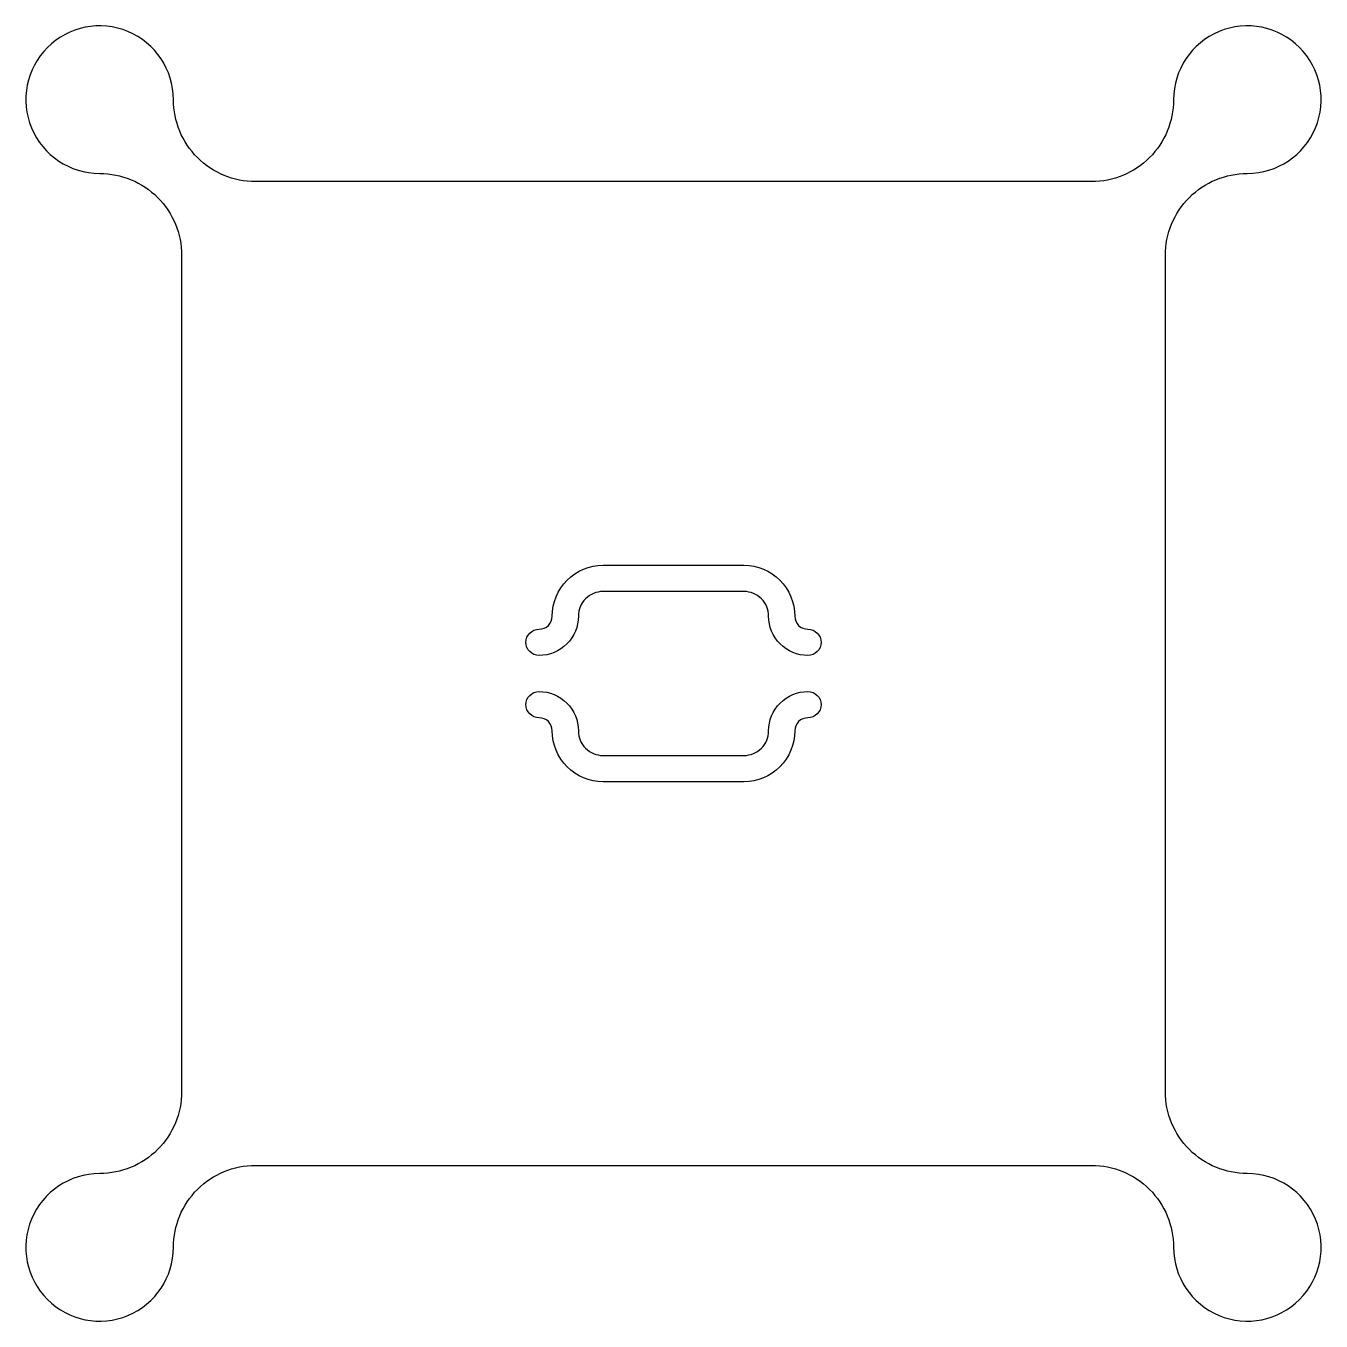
# Model space of a CAD drawing. Header units: millimetres. Extents: x -19.8 to 19.8, y -19.8 to 19.8.
import ezdxf

# ---------------------------------------------------------------- set-up
doc = ezdxf.new("R2010")
doc.units = ezdxf.units.MM

msp = doc.modelspace()

# ---------------------------------------------------------------- linework, layer by layer
for points in [[(15, 12.75, -0.414214), (17.5, 15.25, 2.414214), (15.25, 17.5, -0.414214), (12.75, 15), (-12.75, 15, -0.414214), (-15.25, 17.5, 2.414214), (-17.5, 15.25, -0.414214), (-15, 12.75), (-15, -12.75, -0.414214), (-17.5, -15.25, 2.414214), (-15.25, -17.5, -0.414214), (-12.75, -15), (12.75, -15, -0.414214), (15.25, -17.5, 2.414214), (17.5, -15.25, -0.414214), (15, -12.75)], [(2.9, 1.75, 0.414214), (2.15, 2.5), (-2.15, 2.5, 0.414214), (-2.9, 1.75, -0.414214), (-4.1, 0.55, -1), (-4.1, 1.35, 0.414214), (-3.7, 1.75, -0.414214), (-2.15, 3.3), (2.15, 3.3, -0.414214), (3.7, 1.75, 0.414214), (4.1, 1.35, -1), (4.1, 0.55, -0.414214)], [(-3.7, -1.75, 0.414214), (-4.1, -1.35, -1), (-4.1, -0.55, -0.414214), (-2.9, -1.75, 0.414214), (-2.15, -2.5), (2.15, -2.5, 0.414214), (2.9, -1.75, -0.414214), (4.1, -0.55, -1), (4.1, -1.35, 0.414214), (3.7, -1.75, -0.414214), (2.15, -3.3), (-2.15, -3.3, -0.414214)]]:
    msp.add_lwpolyline(points, format="xyb", close=True)

doc.saveas('drawing.dxf')
